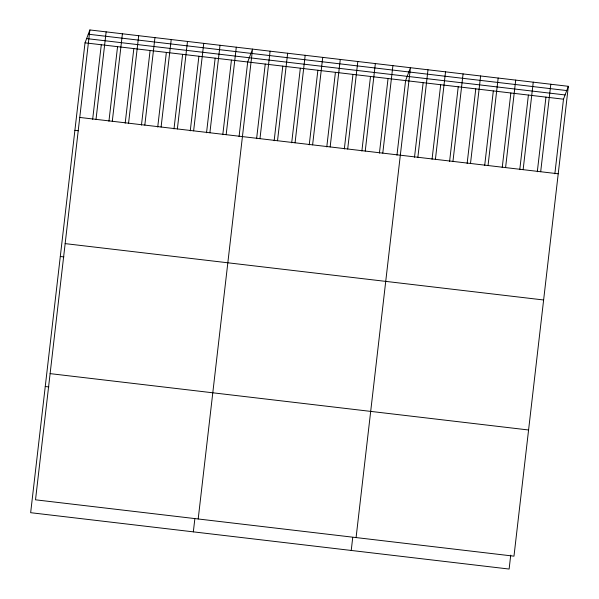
<?xml version="1.0" encoding="UTF-8"?>
<svg xmlns="http://www.w3.org/2000/svg" width="599" height="599" viewBox="0 0 599 599"><rect width="100%" height="100%" fill="white"/><g stroke="black" fill="none" stroke-linecap="round" stroke-linejoin="round"><path stroke-width="0.9" d="M89.88 29.95L35.513 499.813L513.979 556.172L568.346 86.308L89.88 29.95L85.021 42.829L30.654 512.692L509.12 569.05L510.73 555.131M92.658 119.343L101.291 44.745M96.02 119.358L106.143 31.867M108.928 121.26L117.554 46.662M112.29 121.268L122.413 33.784M125.191 123.177L133.824 48.579M128.56 123.184L138.683 35.7M141.461 125.094L150.094 50.496M144.823 125.101L154.946 37.617M157.732 127.01L166.357 52.413M161.094 127.018L171.217 39.534M173.995 128.927L182.628 54.329M177.364 128.935L187.487 41.443M190.265 130.837L198.898 56.246M193.627 130.852L203.75 43.36M206.535 132.753L215.161 58.163M209.897 132.768L220.02 45.277M222.798 134.67L231.431 60.08M226.167 134.685L236.291 47.194M193.335 531.852L194.84 518.861M239.068 136.587L247.701 61.996L252.553 49.111L198.194 518.974M256.612 138.654L265.245 64.063M259.973 138.668L270.097 51.177M274.155 140.72L282.788 66.13M277.524 140.735L287.647 53.244M291.698 142.787L300.331 68.196M295.067 142.802L305.191 55.31M309.241 144.853L317.874 70.263M312.611 144.868L322.734 57.377M326.784 146.92L335.418 72.322M330.154 146.935L340.277 59.443M344.328 148.986L352.961 74.388M347.697 149.001L357.82 61.51M361.878 151.053L370.504 76.455M365.24 151.068L375.363 63.576M379.422 153.119L388.047 78.521M382.783 153.134L392.907 65.643M351.231 550.451L352.729 537.46M396.965 155.186L405.59 80.588L410.45 67.709L356.083 537.573M414.508 157.252L423.134 82.655M417.87 157.267L427.993 69.776M432.051 159.319L440.684 84.721M435.413 159.334L445.536 71.843M449.594 161.386L458.228 86.788M452.956 161.401L463.079 73.909M467.138 163.452L475.771 88.854M470.5 163.467L480.623 75.976M484.681 165.519L493.314 90.921M488.043 165.534L498.166 78.042M502.224 167.585L510.857 92.987M505.586 167.6L515.709 80.109M519.767 169.652L528.4 95.054M523.137 169.667L533.252 82.175M537.31 171.718L545.944 97.12M540.68 171.733L550.803 84.242M554.854 173.785L563.487 99.187L568.346 86.308M88.278 34.203L566.744 90.561M86.623 38.583L565.089 94.942M85.021 42.829L563.487 99.187M79.757 117.441L558.223 173.8M74.897 130.32L78.514 130.747M65.156 243.621L543.622 299.979M60.297 256.499L63.913 256.926M50.114 373.626L528.58 429.985M45.254 386.512L48.871 386.932"/></g></svg>
